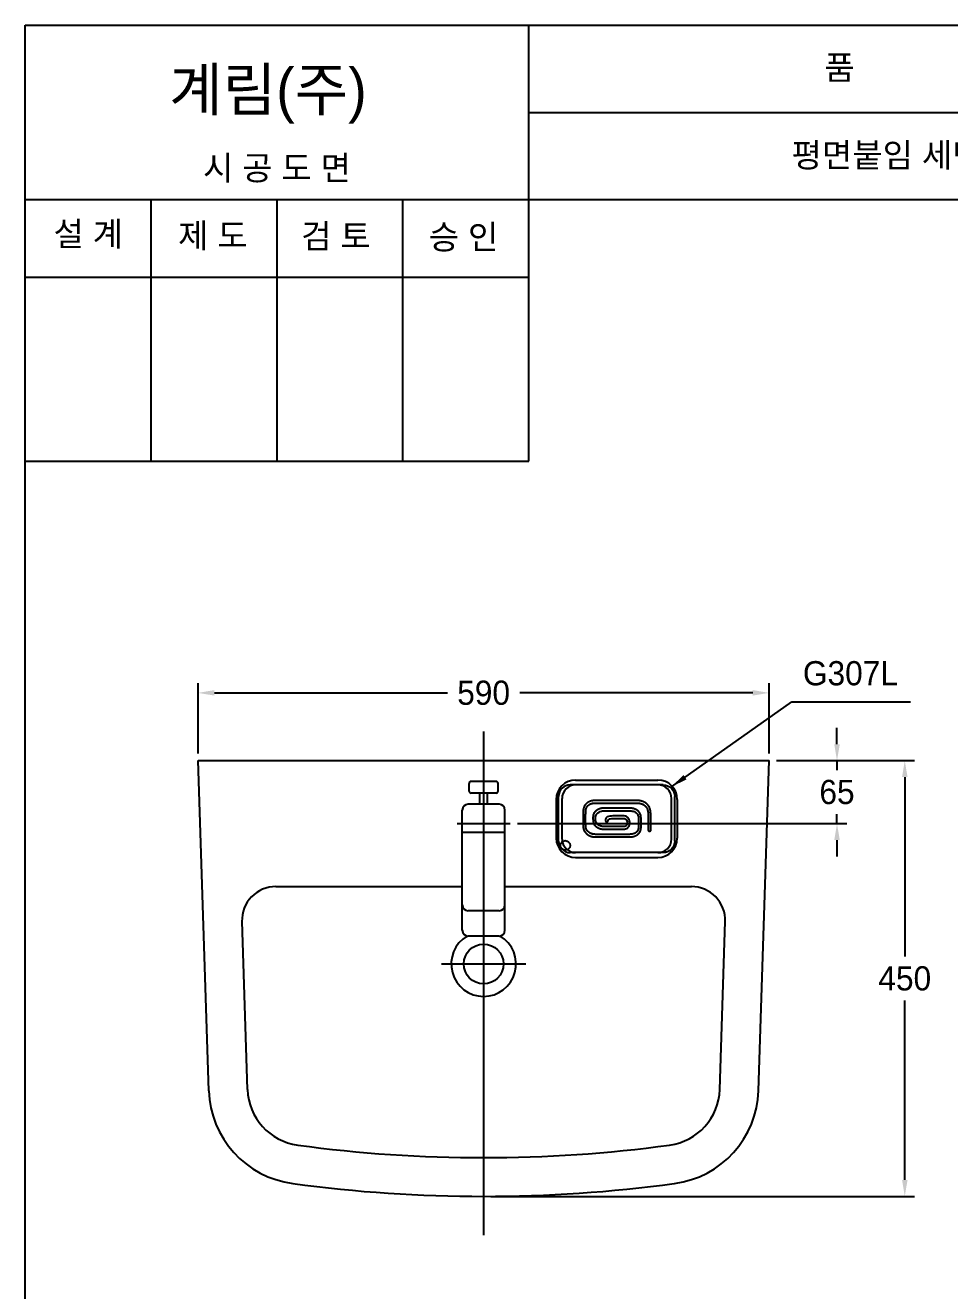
# Model space of a CAD drawing. Header units: millimetres. Extents: x 0 to 5952, y -67 to 2530.
# Drawn here: x 2152 to 3107, y 1223 to 2530 of the extents above; entities that cross this region are included whole.
import ezdxf
from ezdxf.enums import TextEntityAlignment as Align
from ezdxf.lldxf.tags import DXFTag

# ---------------------------------------------------------------- set-up
doc = ezdxf.new("R2010")
doc.units = ezdxf.units.MM
doc.header["$MEASUREMENT"] = 0
doc.layers.get('Defpoints').update_dxf_attribs({"color": 1})
for name, color, linetype in [('TEXT', 7, 'Continuous'), ('내부선 및 부속', 4, 'Continuous'), ('도각라인', 255, 'Continuous'), ('외형선', 3, 'Continuous'), ('중심선', 1, 'DASHED'), ('치수선', 7, 'Continuous')]:
    doc.layers.add(name, color=color, linetype=linetype)
doc.styles.add('____', font='')
doc.styles.add('타이틀', font='H2GTRM.TTF', dxfattribs={"height": 25})
doc.styles.get('____').set_extended_font_data('굴림')
tags = doc.linetypes.add('DASHED', pattern=[25.72, 12.86, -12.86]).pattern_tags.tags
tags[6:7] = [DXFTag(74, 4), DXFTag(75, 0), DXFTag(340, '0'), DXFTag(46, 0.0), DXFTag(50, 0.0), DXFTag(44, 0.0), DXFTag(45, 0.0)]
tags[4:5] = [DXFTag(74, 4), DXFTag(75, 0), DXFTag(340, '0'), DXFTag(46, 0.0), DXFTag(50, 0.0), DXFTag(44, 0.0), DXFTag(45, 0.0)]
doc.dimstyles.new('MSADIM', dxfattribs={"dimtxt": 33, "dimasz": 17, "dimexe": 10, "dimexo": 7.5, "dimgap": 10, "dimtad": 0, "dimtih": 1, "dimtoh": 1, "dimdec": 0, "dimzin": 1, "dimdsep": 46, "dimtxsty": '____', "dimcen": 11.25, "dimadec": 0, "dimazin": 0, "dimtfac": 1, "dimtdec": 0, "dimtix": 1, "dimtmove": 0, "dimatfit": 3, "dimfxl": 0, "dimtolj": 1, "dimtzin": 1, "dimarcsym": 0})

# ---------------------------------------------------------------- blocks, each defined once
blk = doc.blocks.new('*D21')
at = {"layer": 'Defpoints', "color": 0, "linetype": 'Continuous'}
for p in [(2920.5, 1840.5), (2330.5, 1770.5), (2920.5, 1770.5)]:
    blk.add_point(p, dxfattribs=at)
at = {"layer": '치수선', "color": 0, "linetype": 'Continuous', "lineweight": -2}
for p, q in [((2330.5, 1778), (2330.5, 1850.5)), ((2920.5, 1778), (2920.5, 1850.5)), ((2347.5, 1840.5), (2588.2, 1840.5)), ((2903.5, 1840.5), (2662.9, 1840.5))]:
    blk.add_line(p, q, dxfattribs=at)
at = {"layer": '치수선', "color": 0, "linetype": 'Continuous'}
for points in [[(2347.5, 1843.4), (2347.5, 1837.7), (2330.5, 1840.5)], [(2903.5, 1843.4), (2903.5, 1837.7), (2920.5, 1840.5)]]:
    blk.add_solid(points, dxfattribs=at)
at = {"layer": '치수선', "color": 0, "linetype": 'Continuous', "insert": (2625.5, 1840.5), "char_height": 25, "attachment_point": 5, "style": '____'}
blk.add_mtext('\\A1;590', dxfattribs=at)
blk = doc.blocks.new('*D22')
at = {"layer": 'Defpoints', "color": 0, "linetype": 'Continuous'}
for p in [(2920.5, 1770.5), (2653, 1705.5), (2990.5, 1705.5)]:
    blk.add_point(p, dxfattribs=at)
at = {"layer": '치수선', "color": 0, "linetype": 'Continuous', "lineweight": -2}
for p, q in [((2990.5, 1787.5), (2990.5, 1804.5)), ((2928, 1770.5), (3000.5, 1770.5)), ((2990.5, 1770.5), (2990.5, 1760.8)), ((2990.5, 1705.5), (2990.5, 1715.2)), ((2660.5, 1705.5), (3000.5, 1705.5)), ((2990.5, 1688.5), (2990.5, 1671.5))]:
    blk.add_line(p, q, dxfattribs=at)
at = {"layer": '치수선', "color": 0, "linetype": 'Continuous'}
for points in [[(2987.7, 1787.5), (2993.4, 1787.5), (2990.5, 1770.5)], [(2987.7, 1688.5), (2993.4, 1688.5), (2990.5, 1705.5)]]:
    blk.add_solid(points, dxfattribs=at)
at = {"layer": '치수선', "color": 0, "linetype": 'Continuous', "insert": (2990.5, 1738), "char_height": 25, "attachment_point": 5, "style": '____'}
blk.add_mtext('\\A1;65', dxfattribs=at)
blk = doc.blocks.new('*D23')
at = {"layer": 'Defpoints', "color": 0, "linetype": 'Continuous'}
for p in [(2920.5, 1770.5), (2625.5, 1320.5), (3060.5, 1320.5)]:
    blk.add_point(p, dxfattribs=at)
at = {"layer": '치수선', "color": 0, "linetype": 'Continuous', "lineweight": -2}
for p, q in [((2928, 1770.5), (3070.5, 1770.5)), ((3060.5, 1753.5), (3060.5, 1568.4)), ((3060.5, 1337.5), (3060.5, 1522.7)), ((2633, 1320.5), (3070.5, 1320.5))]:
    blk.add_line(p, q, dxfattribs=at)
at = {"layer": '치수선', "color": 0, "linetype": 'Continuous'}
for points in [[(3057.7, 1753.5), (3063.4, 1753.5), (3060.5, 1770.5)], [(3057.7, 1337.5), (3063.4, 1337.5), (3060.5, 1320.5)]]:
    blk.add_solid(points, dxfattribs=at)
at = {"layer": '치수선', "color": 0, "linetype": 'Continuous', "insert": (3060.5, 1545.5), "char_height": 25, "attachment_point": 5, "style": '____'}
blk.add_mtext('\\A1;450', dxfattribs=at)

msp = doc.modelspace()

# ---------------------------------------------------------------- linework, layer by layer
at = {"layer": '내부선 및 부속', "linetype": 'Continuous'}
for p, q in [((2638.5, 1749), (2612.5, 1749)), ((2811, 1745.5), (2715, 1745.5)), ((2805.5, 1745.5), (2720.5, 1745.5)), ((2641.5, 1725.5), (2609.5, 1725.5)), ((2638.5, 1737), (2612.5, 1737)), ((2621.5, 1725.5), (2621.5, 1737)), ((2629.5, 1725.5), (2629.5, 1737)), ((2703, 1687.5), (2703, 1733.5)), ((2706.5, 1689.5), (2706.5, 1731.5)), ((2819.5, 1689.5), (2819.5, 1731.5)), ((2823, 1687.5), (2823, 1733.5)), ((2603.5, 1621.5), (2603.5, 1719.5)), ((2647.5, 1621.5), (2647.5, 1719.5)), ((2777.5, 1718.7), (2778, 1718.6)), ((2795.4, 1715), (2795.6, 1702.2)), ((2798.3, 1700.1), (2798.1, 1716)), ((2763.1, 1702.4), (2751.4, 1702.4)), ((2647.5, 1696.3), (2603.5, 1696.3)), ((2811, 1675.5), (2715, 1675.5)), ((2805.5, 1675.5), (2720.5, 1675.5)), ((2603.5, 1595.3), (2603.5, 1621.5)), ((2647.5, 1595.3), (2647.5, 1621.5)), ((2641.5, 1615.5), (2609.5, 1615.5)), ((2641.5, 1589.3), (2609.5, 1589.3))]:
    msp.add_line(p, q, dxfattribs=at)
at = {"layer": '내부선 및 부속'}
for p, q in [((2410.9, 1640.5), (2603.5, 1640.5)), ((2647.5, 1640.5), (2840.1, 1640.5)), ((2381.6, 1430.9), (2376, 1604.4)), ((2869.4, 1430.9), (2875.1, 1604.4))]:
    msp.add_line(p, q, dxfattribs=at)
at = {"layer": '내부선 및 부속', "linetype": 'Continuous', "flags": 128}
for points in [[(2811, 1745.5, -0.414214), (2823, 1733.5)], [(2823, 1687.5, -0.414214), (2811, 1675.5)]]:
    msp.add_lwpolyline(points, format="xyb", dxfattribs=at)
at = {"layer": '내부선 및 부속', "linetype": 'Continuous'}
msp.add_circle((2709.8, 1682.9), 5, dxfattribs=at)
at = {"layer": '내부선 및 부속'}
msp.add_circle((2625.5, 1560.5), 20.5, dxfattribs=at)
at = {"layer": '내부선 및 부속', "linetype": 'Continuous'}
for centre, radius, start, end in [((2612.5, 1747), 2, 90, 180), ((2612.5, 1739), 2, 180, 270), ((2638.5, 1747), 2, 0, 90), ((2638.5, 1739), 2, 270, 0), ((2715, 1733.5), 12, 90, 180), ((2720.5, 1731.5), 14, 90, 180), ((2805.5, 1731.5), 14, 0, 90), ((2609.5, 1719.5), 6, 90, 180), ((2641.5, 1719.5), 6, 0, 90), ((2787.2, 1717.7), 10.6, 17.0769, 30.9202), ((2789.7, 1718.5), 8.01, 16.4358, 17.0769), ((2715, 1687.5), 12, 180, 270), ((2720.5, 1689.5), 14, 180, 270), ((2805.5, 1689.5), 14, 270, 0), ((2609.5, 1621.5), 6, 180, 270), ((2641.5, 1621.5), 6, 270, 0), ((2609.5, 1595.3), 6, 180, 270), ((2641.5, 1595.3), 6, 270, 0)]:
    msp.add_arc(centre, radius, start, end, dxfattribs=at)
at = {"layer": '내부선 및 부속'}
for centre, radius, start, end in [((2410.9, 1605.5), 35, 90, 181.8677), ((2840.1, 1605.5), 35, 358.1323, 90), ((2625.5, 1560.5), 33.5, 120.5575, 59.4425), ((2441.6, 1432.9), 60, 181.8677, 262.3124), ((2809.5, 1432.9), 60, 277.6876, 358.1323), ((2625.5, 2795.5), 1435, 262.3124, 277.6876)]:
    msp.add_arc(centre, radius, start, end, dxfattribs=at)
at = {"layer": '내부선 및 부속', "linetype": 'Continuous'}
for points in [[(2610.5, 1739), (2610.5, 1743), (2610.5, 1747)], [(2640.5, 1739), (2640.5, 1743), (2640.5, 1747)], [(2750.8, 1726.7), (2764.8, 1726.7), (2778.8, 1726.7)], [(2728.2, 1714.8), (2728.2, 1714.1), (2728.2, 1713.4)], [(2728.2, 1713.4), (2728.2, 1712.8), (2728.2, 1712.1)], [(2730.9, 1712.5), (2730.9, 1712.7), (2730.9, 1712.9)], [(2730.9, 1708.7), (2730.9, 1708.9), (2730.9, 1709.2)], [(2730.9, 1706.6), (2730.9, 1707.1), (2730.9, 1707.7)], [(2730.9, 1704.6), (2730.9, 1705.6), (2730.9, 1706.6)]]:
    msp.add_open_spline(points, degree=2, dxfattribs=at)
for points, weights in [([(2731.1, 1725.6), (2729.2, 1723.7), (2728.7, 1721.1)], [1, 0.96395277977, 1]), ([(2733.2, 1727.4), (2732, 1726.6), (2731.1, 1725.6)], [1, 0.992818772793, 1]), ([(2735.5, 1728.5), (2734.3, 1728), (2733.2, 1727.4)], [1, 0.994671821594, 1]), ([(2733.3, 1724.1), (2734.3, 1725.1), (2735.6, 1725.7)], [1, 0.986086666584, 1]), ([(2736.8, 1728.9), (2736.1, 1728.8), (2735.5, 1728.5)], [1, 0.998110949993, 1]), ([(2735.6, 1725.7), (2736.9, 1726.2), (2738.2, 1726.5)], [1, 0.989710330963, 1]), ([(2738.3, 1729.2), (2737.6, 1729.1), (2736.8, 1728.9)], [1, 0.998395144939, 1]), ([(2738.2, 1726.5), (2739, 1726.6), (2739.8, 1726.6)], [1, 0.998968839645, 1]), ([(2741.9, 1729.4), (2740.1, 1729.4), (2738.3, 1729.2)], [1, 0.998420715332, 1]), ([(2739.8, 1726.6), (2740.6, 1726.7), (2741.3, 1726.7)], [1, 0.999827861786, 1]), ([(2741.3, 1726.7), (2743, 1726.7), (2744.7, 1726.7)], [1, 0.999952614307, 1]), ([(2749, 1729.4), (2745.4, 1729.4), (2741.9, 1729.4)], [1, 0.999958217144, 1]), ([(2744.7, 1726.7), (2747.7, 1726.7), (2750.8, 1726.7)], [1, 0.999998748302, 1]), ([(2781.1, 1729.4), (2765.1, 1729.4), (2749, 1729.4)], [1, 0.99999922514, 1]), ([(2778.8, 1726.7), (2781.1, 1726.7), (2783.3, 1726.7)], [1, 0.999861359596, 1]), ([(2786.2, 1729.2), (2783.7, 1729.4), (2781.1, 1729.4)], [1, 0.998617112637, 1]), ([(2783.3, 1726.7), (2784.1, 1726.6), (2784.9, 1726.6)], [1, 0.999873757362, 1]), ([(2784.9, 1726.6), (2785.6, 1726.5), (2786.3, 1726.5)], [1, 0.999480724335, 1]), ([(2787.7, 1729), (2787, 1729.1), (2786.2, 1729.2)], [1, 0.99895209074, 1]), ([(2786.3, 1726.5), (2787.7, 1726.3), (2789, 1725.8)], [1, 0.99342674017, 1]), ([(2789, 1728.6), (2788.4, 1728.8), (2787.7, 1729)], [1, 0.998930096626, 1]), ([(2791.5, 1727.6), (2790.3, 1728.3), (2789, 1728.6)], [1, 0.995204746723, 1]), ([(2789, 1725.8), (2792.2, 1724.6), (2794, 1721.7)], [1, 0.941465139389, 1]), ([(2796.3, 1723.2), (2794.5, 1726.1), (2791.5, 1727.6)], [1, 0.963856101036, 1]), ([(2728.3, 1718.5), (2728.2, 1717.3), (2728.2, 1716)], [1, 0.999537229538, 1]), ([(2728.2, 1716), (2728.2, 1715.4), (2728.2, 1714.8)], [1, 0.999987006187, 1]), ([(2728.2, 1712.1), (2728.2, 1710.2), (2728.2, 1708.2)], [1, 0.999999821186, 1]), ([(2728.7, 1721.1), (2728.4, 1719.8), (2728.3, 1718.5)], [1, 0.997222781181, 1]), ([(2730.9, 1715), (2730.9, 1716), (2731, 1717.1)], [1, 0.999947965145, 1]), ([(2730.9, 1714), (2730.9, 1714.5), (2730.9, 1715)], [1, 0.999996840954, 1]), ([(2730.9, 1712.9), (2730.9, 1713.5), (2730.9, 1714)], [1, 0.999999582767, 1]), ([(2730.9, 1709.2), (2730.9, 1710.8), (2730.9, 1712.5)], [1, 0.999999880791, 1]), ([(2731, 1717.3), (2731, 1718.3), (2731.1, 1719.3)], [1, 0.99901676178, 1]), ([(2731, 1717.1), (2731, 1717.2), (2731, 1717.3)], [1, 0.999998748302, 1]), ([(2731.1, 1719.3), (2731.4, 1722.1), (2733.3, 1724.1)], [1, 0.946192204952, 1]), ([(2740.8, 1717.9), (2740.3, 1717.4), (2739.8, 1716.8)], [1, 0.995647370815, 1]), ([(2742, 1719), (2741.4, 1718.5), (2740.8, 1717.9)], [1, 0.997050523758, 1]), ([(2743.5, 1719.9), (2742.7, 1719.5), (2742, 1719)], [1, 0.997648477554, 1]), ([(2744.3, 1720.3), (2743.9, 1720.1), (2743.5, 1719.9)], [1, 0.999336242676, 1]), ([(2745.3, 1720.7), (2744.8, 1720.5), (2744.3, 1720.3)], [1, 0.999205291271, 1]), ([(2747.5, 1721.3), (2746.4, 1721.1), (2745.3, 1720.7)], [1, 0.995652318001, 1]), ([(2752.5, 1721.5), (2750, 1721.6), (2747.5, 1721.3)], [1, 0.997030973434, 1]), ([(2748.4, 1718.7), (2749.2, 1718.7), (2750, 1718.8)], [1, 0.999254465103, 1]), ([(2750, 1718.8), (2752.2, 1718.8), (2754.4, 1718.8)], [1, 0.999756395817, 1]), ([(2776.6, 1721.5), (2764.6, 1721.5), (2752.5, 1721.5)], [1, 0.999999642372, 1]), ([(2754.4, 1718.8), (2764.5, 1718.8), (2774.7, 1718.8)], [1, 0.999998509884, 1]), ([(2774.7, 1718.8), (2776.1, 1718.8), (2777.5, 1718.7)], [1, 0.999343335629, 1]), ([(2780, 1721.1), (2778.3, 1721.4), (2776.6, 1721.5)], [1, 0.995383501053, 1]), ([(2781.1, 1720.7), (2780.6, 1720.9), (2780, 1721.1)], [1, 0.999064683914, 1]), ([(2781.9, 1720.4), (2781.5, 1720.6), (2781.1, 1720.7)], [1, 0.999244809151, 1]), ([(2783.6, 1719.6), (2782.8, 1720.1), (2781.9, 1720.4)], [1, 0.997297823429, 1]), ([(2786.6, 1716.8), (2785.4, 1718.5), (2783.6, 1719.6)], [1, 0.978946268559, 1]), ([(2794, 1721.7), (2794.7, 1720.5), (2794.9, 1719.3)], [0.999989211559, 0.989882051945, 1]), ([(2794.9, 1719.3), (2795.2, 1718.2), (2795.3, 1717.1)], [1, 0.997924745083, 1]), ([(2795.3, 1717.1), (2795.4, 1716.1), (2795.4, 1715)], [1, 0.999730587006, 1]), ([(2797.8, 1718.4), (2797.7, 1719.6), (2797.4, 1720.8)], [1, 0.99708032608, 1]), ([(2798.1, 1716), (2798, 1717.2), (2797.8, 1718.4)], [1, 0.999366462231, 1]), ([(2728.2, 1708.2), (2728.2, 1707.5), (2728.2, 1706.9)], [1, 0.999999880791, 1]), ([(2728.2, 1706.9), (2728.2, 1706.2), (2728.2, 1705.6)], [1, 0.999998152256, 1]), ([(2728.2, 1705.6), (2728.2, 1704.3), (2728.3, 1703)], [1, 0.999874889851, 1]), ([(2728.3, 1703), (2728.3, 1701.8), (2728.5, 1700.7)], [1, 0.997578918934, 1]), ([(2728.5, 1700.7), (2728.7, 1699.3), (2729.4, 1698.1)], [1, 0.991069853306, 1]), ([(2730.9, 1707.7), (2730.9, 1708.2), (2730.9, 1708.7)], [1, 0.999999940395, 1]), ([(2731, 1702.3), (2730.9, 1703.4), (2730.9, 1704.6)], [1, 0.999459803104, 1]), ([(2731.6, 1699.6), (2731.1, 1700.9), (2731, 1702.3)], [1, 0.983208537102, 1]), ([(2736.6, 1695.2), (2733.3, 1696.5), (2731.6, 1699.6)], [1, 0.946283042431, 1]), ([(2739.5, 1704.9), (2739.5, 1704.8), (2739.6, 1704.7)], [1, 0.999879419804, 1]), ([(2739.6, 1704.7), (2740.7, 1702.9), (2742.5, 1701.8)], [1, 0.975969076157, 1]), ([(2742.5, 1701.8), (2743.3, 1701.3), (2744.1, 1700.9)], [1, 0.996865451336, 1]), ([(2744.1, 1700.9), (2744.5, 1700.7), (2745, 1700.5)], [1, 0.999286711216, 1]), ([(2745, 1700.5), (2745.5, 1700.3), (2746, 1700.2)], [1, 0.998782992363, 1]), ([(2746.5, 1702.9), (2746.2, 1703), (2745.9, 1703.1)], [1, 0.999561190605, 1]), ([(2746, 1700.2), (2747.7, 1699.8), (2749.5, 1699.7)], [1, 0.994699597359, 1]), ([(2747.4, 1702.7), (2746.9, 1702.8), (2746.5, 1702.9)], [1, 0.999089598656, 1]), ([(2748.5, 1702.5), (2748, 1702.6), (2747.4, 1702.7)], [1, 0.999141514301, 1]), ([(2751.4, 1702.4), (2750, 1702.4), (2748.5, 1702.5)], [1, 0.999011933804, 1]), ([(2749.5, 1699.7), (2749.7, 1699.7), (2749.9, 1699.7)], [1, 0.999984025955, 1]), ([(2749.9, 1699.7), (2756.5, 1699.7), (2763.1, 1699.7)], [1, 0.999997615814, 1]), ([(2772.5, 1703.1), (2772.4, 1703), (2772.3, 1703)], [1, 0.999029159546, 1]), ([(2773.3, 1700.4), (2775.1, 1701.4), (2775.9, 1703.4)], [1, 0.941472828388, 1]), ([(2775.9, 1703.4), (2776, 1703.6), (2776.1, 1703.9)], [1, 0.999464809895, 1]), ([(2785.1, 1699.5), (2785, 1698.8), (2784.6, 1698.2)], [1, 0.992170214653, 1]), ([(2785.4, 1701.4), (2785.4, 1700.4), (2785.1, 1699.5)], [1, 0.994230389595, 1]), ([(2785.4, 1704.1), (2785.4, 1703), (2785.4, 1702)], [1, 0.999879360199, 1]), ([(2785.4, 1702), (2785.4, 1701.7), (2785.4, 1701.4)], [1, 0.999927401543, 1]), ([(2787.7, 1698.7), (2788, 1699.9), (2788.1, 1701.1)], [1, 0.994770824909, 1]), ([(2788.1, 1701.1), (2788.2, 1703), (2788.1, 1704.9)], [1, 0.999521255493, 1]), ([(2729.4, 1698.1), (2731.1, 1695), (2734.2, 1693.3)], [1, 0.959776341915, 1]), ([(2734.2, 1693.3), (2735.4, 1692.7), (2736.7, 1692.3)], [1, 0.993183910847, 1]), ([(2739.5, 1694.5), (2738, 1694.6), (2736.6, 1695.2)], [1, 0.988788306713, 1]), ([(2736.7, 1692.3), (2737.3, 1692.1), (2738, 1692)], [1, 0.998437225819, 1]), ([(2738, 1692), (2738.8, 1691.9), (2739.6, 1691.8)], [1, 0.998926401138, 1]), ([(2740.9, 1694.4), (2740.2, 1694.4), (2739.5, 1694.5)], [1, 0.999584972858, 1]), ([(2739.6, 1691.8), (2742.2, 1691.6), (2744.8, 1691.7)], [1, 0.999321401119, 1]), ([(2742.5, 1694.4), (2741.7, 1694.4), (2740.9, 1694.4)], [1, 0.999937474728, 1]), ([(2747.2, 1694.4), (2744.9, 1694.3), (2742.5, 1694.4)], [1, 0.999974727631, 1]), ([(2744.8, 1691.7), (2754, 1691.7), (2763.1, 1691.7)], [1, 0.999999821186, 1]), ([(2763.1, 1694.4), (2755.2, 1694.4), (2747.2, 1694.4)], [1, 0.999999940395, 1]), ([(2775.7, 1694.4), (2769.4, 1694.3), (2763.1, 1694.4)], [1, 0.999908387661, 1]), ([(2781.6, 1695.5), (2778.8, 1694.3), (2775.7, 1694.4)], [1, 0.977710664272, 1]), ([(2777.5, 1691.8), (2780.5, 1691.9), (2783.3, 1693.4)], [1, 0.975972473621, 1]), ([(2783.9, 1697.2), (2782.9, 1696.1), (2781.6, 1695.5)], [1, 0.98201084137, 1]), ([(2783.3, 1693.4), (2784.4, 1694), (2785.4, 1695)], [1, 0.993131816387, 1]), ([(2784.6, 1698.2), (2784.3, 1697.7), (2783.9, 1697.2)], [1, 0.993232131004, 1]), ([(2785.4, 1695), (2785.9, 1695.3), (2786.2, 1695.8)], [1, 0.997981309891, 1]), ([(2786.2, 1695.8), (2786.6, 1696.2), (2786.9, 1696.7)], [1, 0.997133791447, 1]), ([(2786.9, 1696.7), (2787.5, 1697.6), (2787.7, 1698.7)], [1, 0.990163445473, 1])]:
    msp.add_rational_spline(points, weights, degree=2, dxfattribs=at)
for points, knots in [([(2739.8, 1716.8), (2739.6, 1716.4), (2739.2, 1715.7), (2738.6, 1714.1), (2738.4, 1711.8), (2738.5, 1709.5), (2738.6, 1707.1), (2739, 1705.7), (2739.5, 1704.9)], [0, 0, 0, 0, 0.104371, 0.202774, 0.419026, 0.646043, 0.773947, 1, 1, 1, 1]), ([(2745.9, 1703.1), (2745, 1703.4), (2743.3, 1704.3), (2741.5, 1706.3), (2741.1, 1709), (2741.2, 1711.3), (2741.2, 1713.5), (2741.9, 1715.3), (2744.3, 1717.5), (2746.7, 1718.4), (2748.4, 1718.7)], [0, 0, 0, 0, 0.138499, 0.25656, 0.356288, 0.506765, 0.56327, 0.656888, 0.763487, 1, 1, 1, 1]), ([(2776.1, 1703.9), (2776.7, 1705.7), (2776.6, 1708.8), (2774.5, 1712.1), (2772, 1713.4), (2769.4, 1713.5), (2765, 1713.4), (2760.5, 1713.4), (2755.9, 1713.3), (2753.1, 1712.7), (2751.6, 1711), (2751.4, 1709.4), (2751.3, 1708.2), (2751.8, 1707.3), (2752.9, 1707.1), (2753.7, 1707.3), (2754.2, 1708.3), (2754.1, 1709.1), (2754.9, 1710.2), (2756.7, 1710.6), (2761.9, 1710.7), (2767, 1710.7), (2771.8, 1710.7), (2773.4, 1709.3), (2773.9, 1707.2), (2773.7, 1705), (2773, 1703.6), (2772.5, 1703.1)], [0, 0, 0, 0, 0.087843, 0.131389, 0.171922, 0.212543, 0.247034, 0.369044, 0.415974, 0.458199, 0.492253, 0.511762, 0.532059, 0.544276, 0.556675, 0.576753, 0.582874, 0.600984, 0.612631, 0.638529, 0.6839, 0.846407, 0.871426, 0.899487, 0.930935, 0.968943, 1, 1, 1, 1]), ([(2778, 1718.6), (2778.7, 1718.6), (2780.1, 1718.3), (2782.5, 1717.3), (2784.9, 1715.1), (2785.4, 1712.2), (2785.5, 1708.6), (2785.4, 1706.1), (2785.4, 1704.1)], [0, 0, 0, 0, 0.110959, 0.223108, 0.423896, 0.598975, 0.674343, 1, 1, 1, 1]), ([(2788.1, 1704.9), (2788.1, 1706.9), (2788.2, 1708.9), (2788.1, 1713), (2787.7, 1715.1), (2786.6, 1716.8)], [0, 0, 0, 0, 0.5, 0.5, 1, 1, 1, 1]), ([(2772.3, 1703), (2771.7, 1702.5), (2770.9, 1702.4), (2769.3, 1702.4), (2768.6, 1702.4), (2766.2, 1702.4), (2764.7, 1702.4), (2763.1, 1702.4)], [0, 0, 0, 0, 0.25, 0.25, 0.5, 0.5, 1, 1, 1, 1]), ([(2763.1, 1699.7), (2764.9, 1699.7), (2766.6, 1699.7), (2770, 1699.7), (2771.8, 1699.6), (2773.3, 1700.4)], [0, 0, 0, 0, 0.5, 0.5, 1, 1, 1, 1]), ([(2795.6, 1702.2), (2795.6, 1701), (2795.5, 1699.7), (2795.6, 1698.2), (2796.4, 1697.4), (2797.9, 1697.5), (2798.4, 1698.9), (2798.2, 1699.6), (2798.3, 1700.1)], [0, 0, 0, 0, 0.392807, 0.452711, 0.512513, 0.751502, 0.84744, 1, 1, 1, 1]), ([(2763.1, 1691.7), (2765.5, 1691.7), (2767.9, 1691.7), (2772.7, 1691.7), (2775.1, 1691.6), (2777.5, 1691.8)], [0, 0, 0, 0, 0.5, 0.5, 1, 1, 1, 1])]:
    msp.add_open_spline(points, degree=3, knots=knots, dxfattribs=at)
at = {"layer": '도각라인', "color": 7}
for p, q in [((2152.1, 0), (2152.1, 2530)), ((2152.1, 2530), (3952.1, 2530)), ((2672.1, 2080), (2672.1, 2530)), ((2672.1, 2440), (3952.1, 2440)), ((2152.1, 2350), (3952.1, 2350)), ((2282.1, 2080), (2282.1, 2350)), ((2412.1, 2080), (2412.1, 2350)), ((2542.1, 2080), (2542.1, 2350)), ((2152.1, 2270), (2672.1, 2270)), ((2152.1, 2080), (2672.1, 2080))]:
    msp.add_line(p, q, dxfattribs=at)
at = {"layer": '외형선'}
for p, q in [((2330.5, 1770.5), (2920.5, 1770.5)), ((2341.6, 1429.6), (2330.5, 1770.5)), ((2909.4, 1429.6), (2920.5, 1770.5)), ((2720.5, 1750.5), (2805.5, 1750.5)), ((2700.5, 1730.5), (2700.5, 1690.5)), ((2825.5, 1730.5), (2825.5, 1690.5)), ((2720.5, 1670.5), (2805.5, 1670.5))]:
    msp.add_line(p, q, dxfattribs=at)
for centre, radius, start, end in [((2720.5, 1730.5), 20, 90, 180), ((2805.5, 1730.5), 20, 0, 90), ((2720.5, 1690.5), 20, 180, 270), ((2805.5, 1690.5), 20, 270, 0), ((2441.6, 1432.9), 100, 181.8677, 262.4139), ((2809.5, 1432.9), 100, 277.5861, 358.1323), ((2625.5, 2795.5), 1475, 262.3261, 277.6739)]:
    msp.add_arc(centre, radius, start, end, dxfattribs=at)
at = {"layer": '중심선'}
for p, q in [((2625.5, 1800.5), (2625.5, 1280.5)), ((2598, 1705.5), (2653, 1705.5)), ((2582, 1560.5), (2669, 1560.5))]:
    msp.add_line(p, q, dxfattribs=at)

# ---------------------------------------------------------------- texts
at = {"layer": 'TEXT', "style": '타이틀'}
for s, p in [('품             명', (3067.8, 2486.4)), ('평면붙임 세면기', (3057.9, 2396)), ('시 공 도 면', (2412, 2382.7)), ('설 계', (2217.1, 2314.6)), ('제 도', (2345.8, 2312.9)), ('검 토', (2472.9, 2312.3)), ('승 인', (2604.8, 2311.4))]:
    msp.add_text(s, height=25, dxfattribs=at).set_placement(p, align=Align.MIDDLE_CENTER)
msp.add_text('계림(주)', height=44, dxfattribs=at).set_placement((2300.8, 2441.8))
at = {"layer": 'TEXT', "insert": (2955.3, 1873.3), "char_height": 25, "width": 380.447, "attachment_point": 1, "line_spacing_factor": 0.963855, "style": '타이틀'}
msp.add_mtext('\\A1;G307L', dxfattribs=at)

# ---------------------------------------------------------------- dimensions: what is measured, and where the dimension line sits
at = {"layer": '치수선', "linetype": 'Continuous'}
dim = msp.add_linear_dim(base=(2920.5, 1840.5), p1=(2330.5, 1770.5), p2=(2920.5, 1770.5), dimstyle='MSADIM', override={"dimtxt": 25}, dxfattribs=at)
dim.commit()
dim.dimension.update_dxf_attribs({"geometry": '*D21', "text_midpoint": (2625.5, 1840.5)})
for base, p2, picture, middle in [((2990.5, 1705.5), (2653, 1705.5), '*D22', (2990.5, 1738)), ((3060.5, 1320.5), (2625.5, 1320.5), '*D23', (3060.5, 1545.5))]:
    dim = msp.add_linear_dim(base=base, p1=(2920.5, 1770.5), p2=p2, angle=90, dimstyle='MSADIM', override={"dimtxt": 25}, dxfattribs=at)
    dim.commit()
    dim.dimension.update_dxf_attribs({"geometry": picture, "text_midpoint": middle})

# ---------------------------------------------------------------- leaders
msp.add_leader([(2819.6, 1743.6), (2943.7, 1831.2), (3066.4, 1831.2)], dimstyle='MSADIM', override={"dimtxt": 25}, dxfattribs=at)

doc.saveas('drawing.dxf')
